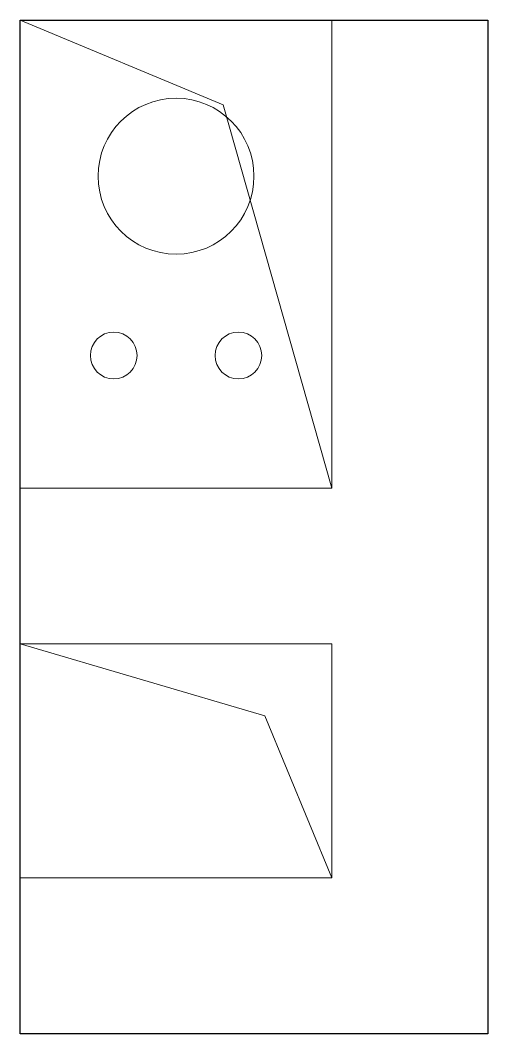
# Model space of a CAD drawing. Header units: inches. Extents: x 952 to 1534, y 135 to 801.
# Drawn here: x 951.81 to 966.81, y 518.95 to 551.45 of the extents above; entities that cross this region are included whole.
import ezdxf

# ---------------------------------------------------------------- set-up
doc = ezdxf.new("R2010")
doc.units = ezdxf.units.IN
doc.header["$MEASUREMENT"] = 0
for name, color, linetype, lineweight in [('canel', 4, 'Continuous', 9), ('Shaft', 7, 'Continuous', 9), ('Wall', 5, 'Continuous', 30)]:
    doc.layers.add(name, color=color, linetype=linetype, lineweight=lineweight)
doc.layers.add('Main', color=140, linetype='Continuous')

# ---------------------------------------------------------------- blocks, each defined once
blk = doc.blocks.new('sink-small')
at = {"layer": 'canel', "ltscale": 5}
for centre, radius in [((5, -5), 2.5), ((3, -10.75), 0.75), ((7, -10.75), 0.75)]:
    blk.add_circle(centre, radius, dxfattribs=at)
at = {"layer": 'Main'}
for p, q in [((0, -32.5), (0, 0)), ((0, 0), (15, 0))]:
    blk.add_line(p, q, dxfattribs=at)
at = {"layer": 'Shaft', "linetype": 'Continuous', "lineweight": 9, "ltscale": 5}
for points in [[(10, 0), (10, -15), (0, -15), (0, 0)], [(10, -20), (0, -20), (0, -27.5), (10, -27.5)]]:
    blk.add_lwpolyline(points, close=True, dxfattribs=at)
for points in [[(10, -15), (6.516, -2.71), (0, 0)], [(0, -20), (7.845, -22.311), (10, -27.5)]]:
    blk.add_lwpolyline(points, dxfattribs=at)
at = {"layer": 'Wall'}
blk.add_lwpolyline([(15, 0), (15, -32.5), (0, -32.5)], dxfattribs=at)

msp = doc.modelspace()

# ---------------------------------------------------------------- block references
at = {"layer": 'Main'}
msp.add_blockref('sink-small', (951.813, 551.455), dxfattribs=at)

doc.saveas('drawing.dxf')
